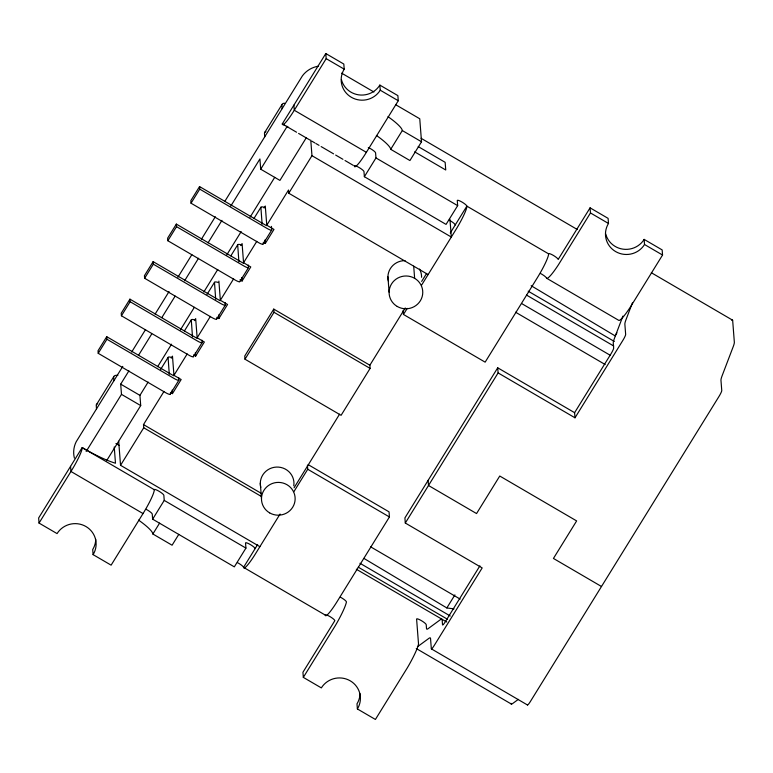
<?xml version="1.0" encoding="UTF-8"?>
<svg xmlns="http://www.w3.org/2000/svg" width="773" height="773" viewBox="0 0 773 773"><rect width="100%" height="100%" fill="white"/><g stroke="black" fill="none" stroke-linecap="round" stroke-linejoin="round"><path stroke-width="1.16" d="M172.012 357.57A16.861 3.14 31.7 0 0 168.079 357.387L169.287 374.354M195.221 320.041A16.861 3.14 31.7 0 0 191.279 319.858L192.487 336.825M218.421 282.512A16.861 3.14 31.7 0 0 214.488 282.329L215.696 299.296M241.62 244.973A16.861 3.14 31.7 0 0 237.688 244.799L238.896 261.767M264.83 207.444A16.861 3.14 31.7 0 0 260.897 207.261L262.105 224.238M622.922 316.089L614.429 338.371A22.717 3.005 -59.7 0 0 613.269 342.97L613.656 348.082A5.614 0.744 -59.7 0 1 610.854 354.053L574.6 412.685L574.996 417.797L498.112 372.915L497.715 367.803L574.6 412.685M632.401 302.9L626.033 319.607A22.717 3.005 -59.7 0 0 624.864 324.206L625.657 334.429A5.614 0.744 -59.7 0 1 622.854 340.4L574.996 417.797M173.683 375.784L106.722 336.69L98.026 350.768L98.219 353.319L165.499 392.597A5.614 1.044 31.7 0 0 170.205 394.124M196.893 338.255L129.932 299.161L121.226 313.239L121.429 315.79L188.699 355.068A5.614 1.044 31.7 0 0 193.405 356.595M220.092 300.726L153.131 261.632L144.435 275.7L144.628 278.261L211.899 317.539A5.614 1.044 31.7 0 0 216.604 319.065M243.292 263.197L176.341 224.102L167.635 238.171L167.838 240.732L235.108 280.01A5.614 1.044 31.7 0 0 239.814 281.536M266.501 225.668L199.54 186.573L190.844 200.642L191.037 203.202L258.308 242.48A5.614 1.044 31.7 0 0 263.013 244.007M98.219 353.319L106.925 339.25L106.722 336.69M121.429 315.79L130.125 301.721L129.932 299.161M144.628 278.261L153.334 264.182L153.131 261.632M167.838 240.732L176.534 226.653L176.341 224.102M191.037 203.202L199.743 189.124L199.54 186.573M96.374 404.791L113.776 376.644M264.598 132.695L282 104.548M122.781 366.392L76.208 441.731A24.649 24.002 -4.4 0 0 74.392 458.099M131.661 352.044L145.595 329.491M155.102 314.118L169.045 291.566M177.916 277.217L191.859 254.675M201.367 239.292L215.309 216.749M224.817 201.376L302.446 75.812A24.649 24.002 -4.4 0 1 318.341 66.188M86.17 451.471L121.487 394.365L120.694 384.142L128.927 370.837M138.415 355.483L151.711 333.984M161.828 317.606L175.123 296.117M184.612 280.763L198.535 258.25M208.024 242.896L221.948 220.373M230.808 206.043L259.921 158.958L260.704 169.19L279.932 180.409L306.408 137.575M354.507 165.751A5.614 1.044 31.7 0 0 354.363 165.982A21.857 2.889 -59.7 0 0 366.363 152.329L398.269 100.732L380.248 90.209A21.055 20.494 -4.4 0 1 351.348 97.282A21.055 20.494 -4.4 0 1 344.207 69.164L343.811 64.053L325.8 53.54L282.29 123.902L296.561 132.231M255.138 548.598A5.614 1.044 31.7 0 0 250.239 544.511A5.614 1.044 31.7 0 0 245.534 542.984L245.93 548.096L234.325 566.86L152.639 519.166L164.234 500.402L163.847 495.29A5.614 1.044 31.7 0 0 158.938 491.203A5.614 1.044 31.7 0 0 154.233 489.676A21.857 2.889 -59.7 0 1 143.024 513.562L111.119 565.16L93.098 554.637A21.055 20.494 -4.4 0 0 85.958 526.529A21.055 20.494 -4.4 0 0 57.067 533.602L39.046 523.079L70.952 471.472A21.857 2.889 -59.7 0 0 82.16 447.596A52.603 9.788 31.7 0 0 115.486 463.22L114.23 446.958M325.8 53.54L326.187 58.651L294.281 110.249A21.857 2.889 -59.7 0 1 282.29 123.902A52.603 9.788 31.7 0 0 284.657 125.274M260.704 169.19L287.189 126.357M106.655 460.66L140.705 405.583L139.923 395.361L148.145 382.055M157.634 366.702L171.558 344.188M180.418 329.858L194.342 307.335M203.83 291.981L217.754 269.468M226.615 255.138L241.176 231.6M250.027 217.271L274.715 177.346M160.62 369.446L168.079 357.387M184.447 330.912L191.279 319.858M207.029 294.387L214.488 282.329M230.856 255.853L237.688 244.799M254.056 218.324L260.897 207.261M171.229 358.17L172.476 356.16L173.954 375.33L181.162 379.533L172.456 393.612L170.398 392.404M194.438 320.64L195.675 318.631L197.154 337.801L204.362 342.004L195.656 356.082L193.598 354.875M240.847 245.582L242.084 243.572L243.563 262.743L250.771 266.946L242.065 281.024L240.007 279.816M264.047 208.053L265.294 206.043L266.762 225.214L273.971 229.417L265.274 243.495L263.216 242.287M259.883 546.675L120.54 465.307L143.739 427.778L143.498 424.59L164.002 391.409M173.954 375.33L187.192 353.908M197.154 337.801L210.391 316.379M216.807 317.345L218.865 318.553L227.562 304.475L220.353 300.272L233.601 278.85M243.563 262.743L256.8 241.321M266.762 225.214L288.522 190.023L288.764 193.221L428.116 274.579M288.764 193.221L311.963 155.692L310.765 140.077M170.176 394.269L178.872 380.19M193.376 356.74L202.082 342.661M216.585 319.21L225.281 305.132M239.785 281.681L248.491 267.603M262.984 244.152L271.69 230.074M369.861 365.214L273.758 309.103L244.751 356.015L244.993 359.203L341.096 415.314L370.103 368.402L369.861 365.214L405.255 307.954M244.993 359.203L274 312.292L273.758 309.103M540.433 273.439A5.614 1.044 31.7 0 1 546.569 278.212L618.651 320.293A26.958 3.565 -59.7 0 0 630.642 306.639L662.548 255.032L644.527 244.51A21.055 20.494 -4.4 0 1 615.637 251.583A21.055 20.494 -4.4 0 1 608.496 223.474L608.1 218.363L590.079 207.84L558.174 259.438A5.614 1.044 31.7 0 0 553.275 255.361A5.614 1.044 31.7 0 0 548.569 253.834L466.873 206.14A5.614 1.044 31.7 0 0 461.974 202.053A5.614 1.044 31.7 0 0 457.268 200.526L457.664 205.637L446.06 224.402L364.373 176.708L375.968 157.943L375.581 152.832A5.614 1.044 31.7 0 0 368.286 147.517M178.805 534.356L172.089 545.216L152.87 533.998L159.586 523.137M395.795 104.78L419.758 118.771L421.527 141.778L409.932 160.542L390.703 149.315L402.308 130.55A28.07 5.227 31.7 0 0 387.998 116.665M237.398 562.599A5.614 1.044 31.7 0 1 243.543 567.363L257.66 544.53M450.244 233.04L466.873 206.14A22.456 2.966 -59.7 0 1 455.664 230.016L421.7 284.957M294.078 487.782L339.589 414.164M421.652 281.44L426.628 273.4M280.068 514.035L255.534 553.71A22.456 2.966 -59.7 0 1 243.543 567.363M293.904 491.647L307.741 469.269L307.432 465.172M548.569 253.834A22.456 2.966 -59.7 0 1 537.361 277.71L485.144 362.151L403.458 314.456L407.236 308.35M308.388 464.757L389.041 511.852L389.428 516.963L337.221 601.404A22.456 2.966 -59.7 0 1 325.23 615.057L244.577 567.962M479.907 565.846L445.528 621.444A5.614 0.744 -59.7 0 1 442.533 624.864L442.137 619.753A22.717 3.005 -59.7 0 0 440.6 619.521L428.039 628.729A22.717 3.005 -59.7 0 1 426.503 628.507L426.213 624.671A5.614 1.044 31.7 0 0 421.304 620.593A5.614 1.044 31.7 0 0 416.599 619.057L418.522 643.986A26.958 3.565 -59.7 0 1 407.313 667.862L375.407 719.46L357.387 708.947A21.055 20.494 -4.4 0 0 350.246 680.829A21.055 20.494 -4.4 0 0 321.346 687.902L303.325 677.38L335.231 625.782A26.958 3.565 -59.7 0 0 346.439 601.906A5.614 1.044 31.7 0 0 340.294 597.133M590.079 207.84L590.475 212.952L558.57 264.559A26.958 3.565 -59.7 0 1 546.569 278.212M497.715 367.803L404.907 517.92L405.294 523.031L482.178 567.923L434.32 645.329A5.614 0.744 -59.7 0 1 431.324 648.74L430.542 638.517A22.717 3.005 -59.7 0 0 429.005 638.285L417.41 646.788M405.294 523.031L498.112 372.915M363.957 558.425L446.842 607.945L454.92 594.872M616.941 332.834L615.076 335.849L531.148 285.71M518.345 699.362L512.547 703.604A22.717 3.005 -59.7 0 1 511.011 703.382M446.842 607.945L453.993 608.882M341.405 79.58A21.055 20.494 -4.4 0 0 358.682 94.857A21.055 20.494 -4.4 0 0 379.852 85.098L397.873 95.62L398.269 100.732M605.684 233.881A21.055 20.494 -4.4 0 0 622.97 249.157A21.055 20.494 -4.4 0 0 644.141 239.398L662.161 249.921L662.548 255.032M326.187 58.651L344.207 69.164M590.475 212.952L608.496 223.474M341.608 73.135L373.91 91.997M421.053 138.28L577.344 229.533M651.33 272.724L732.601 320.177M402.308 130.55L421.527 141.778M418.222 146.599L445.151 162.32L445.741 169.992L414.666 151.856M366.363 152.329L294.281 110.249L293.895 105.138M375.968 157.943L457.664 205.637M298.6 133.429L309.809 139.971M311.848 141.159L314.911 142.947M315.925 143.546L319.046 145.363M321.124 146.57L333.588 153.856M335.666 155.064L342.941 159.315M345.019 160.523L353.329 165.383M311.963 155.692L451.316 237.05L449.963 219.397M528.172 291.17L614.332 341.473M526.49 295.064L613.694 345.985M521.901 303.702L610.448 355.406M515.591 312.224L605.182 364.537M199.743 189.124L267.014 228.402A5.614 1.044 31.7 0 0 271.719 229.929L271.439 226.373M176.534 226.653L243.804 265.931A5.614 1.044 31.7 0 0 248.51 267.458L248.336 265.091M274 312.292L370.103 368.402M153.334 264.182L220.605 303.46A5.614 1.044 31.7 0 0 225.31 304.987L225.127 302.62M130.125 301.721L197.395 340.99A5.614 1.044 31.7 0 0 202.111 342.526L201.927 340.149M601.491 586.504L553.439 558.444L576.639 520.915L499.754 476.023L476.555 513.562L428.503 485.502L428.107 480.391M106.925 339.25L174.196 378.528A5.614 1.044 31.7 0 0 178.901 380.055L178.718 377.678M307.741 469.269L389.428 516.963M120.694 384.142L139.923 395.361M121.487 394.365L140.705 405.583M370.567 546.791L460.157 599.094M143.498 424.59L261.139 493.271M143.739 427.778L261.39 496.469M359.947 563.256L450.263 615.994M358.257 567.16L447.538 619.289M356.314 569.218L446.736 622.004M115.95 443.518L119.052 445.335M431.363 648.866L527.466 704.976M154.233 489.676L82.16 447.596L38.65 517.968L39.046 523.079M164.234 500.402L245.93 548.096M416.261 648.528L511.33 704.039M143.024 513.562L70.952 471.472L70.556 466.361M644.141 239.398L644.527 244.51M413.7 266.163L414.637 278.309M403.148 310.369L403.458 314.456M379.852 85.098L380.248 90.209M387.92 276.792L389.099 292.126M364.373 176.708L363.977 171.596A5.614 1.044 31.7 0 0 360.324 168.282A5.614 1.044 31.7 0 0 354.962 165.722M357.387 708.947L356.991 703.836A21.055 20.494 -4.4 0 0 360.015 693.623M282.145 108.655L281.894 105.457A45.607 8.493 31.7 0 1 284.551 103.215M264.733 136.802L264.492 133.603A45.607 8.493 31.7 0 1 265.931 131.574M303.325 677.38L302.939 672.268L334.835 620.671A5.614 1.044 31.7 0 0 331.781 617.753A5.614 1.044 31.7 0 0 326.564 614.97M265.004 239.949L265.274 243.495M260.298 483.202L261.477 498.537M241.794 277.478L242.065 281.024M218.885 281.101L220.353 300.272M218.595 315.007L218.865 318.553M195.385 352.546L195.656 356.082M172.186 390.075L172.456 393.612M152.639 519.166L152.242 514.055A5.614 1.044 31.7 0 0 146.097 509.291M118.684 441.286L120.54 465.307M113.911 380.741L113.67 377.543A45.607 8.493 31.7 0 1 117.883 375.34M96.509 408.888L96.267 405.69A45.607 8.493 31.7 0 1 97.707 403.661M93.098 554.637L92.712 549.526A21.055 20.494 -4.4 0 0 95.736 539.322M260.781 487.454A16.842 16.397 -4.4 0 1 276.357 467.076A16.842 16.397 -4.4 0 1 293.779 485.85M388.404 281.043A16.842 16.397 -4.4 0 1 405.081 260.646M419.497 269.062A16.842 16.397 -4.4 0 1 421.585 277.294M325.23 615.057A5.614 1.044 31.7 0 1 325.365 614.815M376.393 135.43A28.07 5.227 31.7 0 1 390.703 149.315M138.56 520.113A28.07 5.227 31.7 0 1 152.87 533.998M527.428 704.85A5.614 0.744 -59.7 0 0 530.423 701.44L718.958 396.51A5.614 0.744 -59.7 0 0 721.76 390.539L720.967 380.316A22.717 3.005 -59.7 0 1 722.137 375.717L733.181 346.748A22.717 3.005 -59.7 0 0 734.34 342.159L732.669 320.428A11.228 1.488 -59.7 0 0 731.799 320.409M449.132 220.141A5.614 1.044 31.7 0 1 455.278 224.904M288.59 127.468A52.603 9.788 31.7 0 1 286.503 126.308M269.613 512.866A16.842 16.397 -4.4 0 0 295.141 499.049A16.842 16.397 -4.4 0 0 270.173 484.468A16.842 16.397 -4.4 0 0 269.613 512.866M397.225 306.456A16.842 16.397 -4.4 0 0 422.763 292.629A16.842 16.397 -4.4 0 0 397.795 278.058A16.842 16.397 -4.4 0 0 397.225 306.456"/></g></svg>
